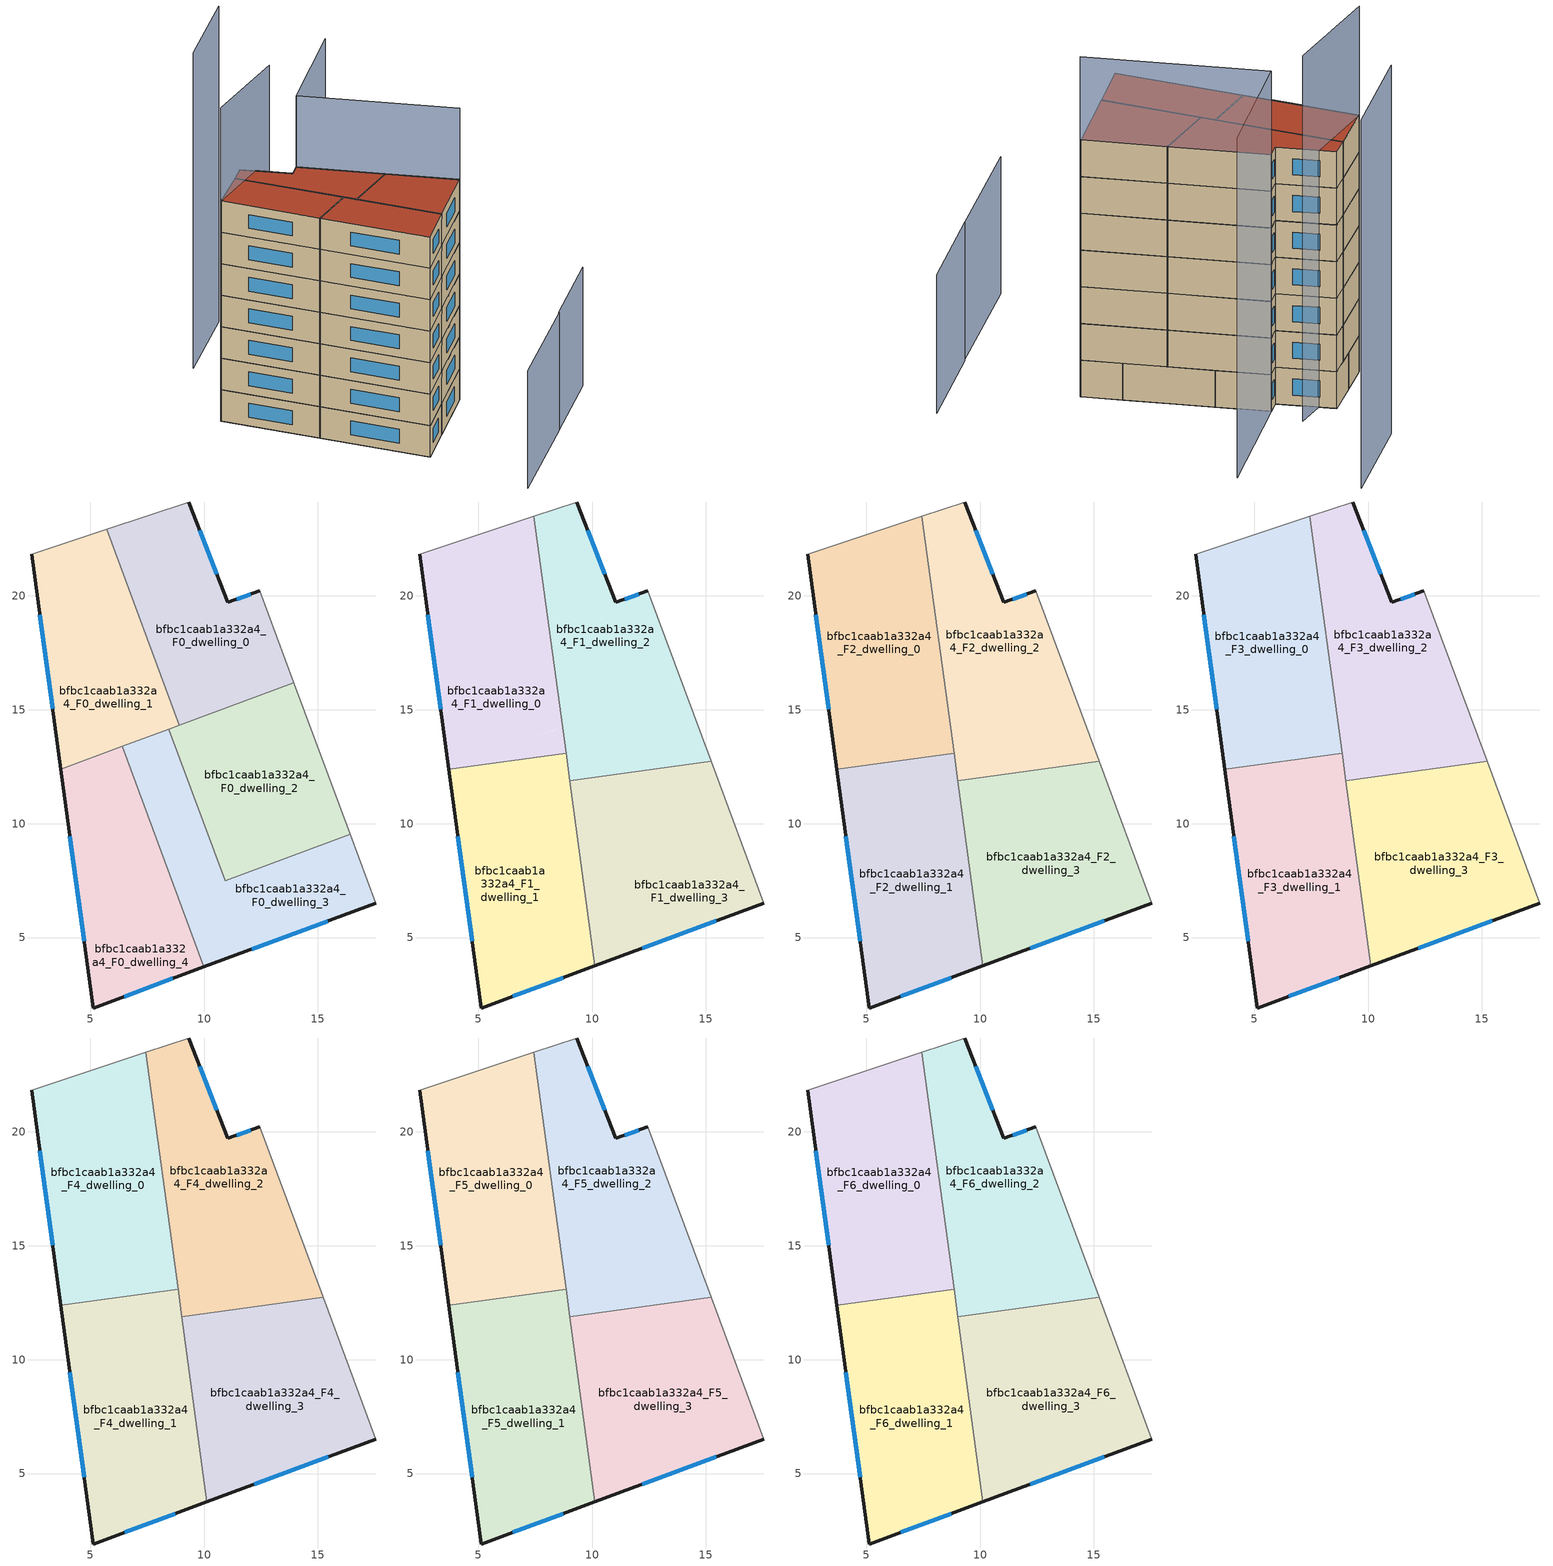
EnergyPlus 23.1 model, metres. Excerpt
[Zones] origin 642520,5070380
bfbc1caab1a332a4_F0_dwelling_0
 floor ground (EU_floor_Construction): 13.94,16.19 12.44,20.22 11.04,19.72 9.34,24.12 5.72,22.92 8.91,14.32 z0
 wall outside (EU_wall_Construction): 9.34,24.12 11.04,19.72 12.44,20.22 z0:3
 wall adiabatic (EU_wall_Construction): 5.72,22.92 9.34,24.12 / 12.44,20.22 13.94,16.19 z0:3
 wall to bfbc1caab1a332a4_F0_dwelling_1 (EU_wall_Construction): 8.91,14.32 5.72,22.92 z0:3
 wall to bfbc1caab1a332a4_F0_dwelling_2 (EU_wall_Construction): 13.94,16.19 8.91,14.32 z0:3
 window (EU_Window_Construction): 9.82,22.89 10.56,20.95 / 11.43,19.86 12.05,20.08 z0.84:2.16
bfbc1caab1a332a4_F0_dwelling_1
 floor ground (EU_floor_Construction): 8.91,14.32 5.72,22.92 2.44,21.82 3.71,12.39 z0
 wall outside (EU_wall_Construction): 3.71,12.39 2.44,21.82 z0:3
 wall adiabatic (EU_wall_Construction): 2.44,21.82 5.72,22.92 z0:3
 wall to bfbc1caab1a332a4_F0_dwelling_4 (EU_wall_Construction): 6.4,13.39 3.71,12.39 z0:3
 wall to bfbc1caab1a332a4_F0_dwelling_3 (EU_wall_Construction): 8.45,14.15 6.4,13.39 z0:3
 wall to bfbc1caab1a332a4_F0_dwelling_2 (EU_wall_Construction): 8.91,14.32 8.46,14.15 z0:3
 window (EU_Window_Construction): 3.35,15.04 2.79,19.18 z0.84:2.16
bfbc1caab1a332a4_F0_dwelling_2
 floor ground (EU_floor_Construction): 16.42,9.53 13.94,16.19 8.45,14.15 10.92,7.5 z0
 wall adiabatic (EU_wall_Construction): 13.94,16.19 16.42,9.53 z0:3
 wall to bfbc1caab1a332a4_F0_dwelling_3 (EU_wall_Construction): 16.42,9.53 10.92,7.5 8.45,14.15 z0:3
bfbc1caab1a332a4_F0_dwelling_3
 floor ground (EU_floor_Construction): 17.54,6.51 16.42,9.53 10.92,7.5 8.45,14.15 6.4,13.39 9.99,3.71 z0
 wall outside (EU_wall_Construction): 17.54,6.51 9.99,3.71 z0:3
 wall adiabatic (EU_wall_Construction): 16.42,9.53 17.54,6.51 z0:3
 wall to bfbc1caab1a332a4_F0_dwelling_4 (EU_wall_Construction): 9.99,3.71 6.4,13.39 z0:3
 window (EU_Window_Construction): 15.43,5.72 12.11,4.49 z0.84:2.16
bfbc1caab1a332a4_F0_dwelling_4
 floor ground (EU_floor_Construction): 9.99,3.71 6.4,13.39 3.71,12.39 5.13,1.91 z0
 wall outside (EU_wall_Construction): 9.99,3.71 5.13,1.91 3.71,12.39 z0:3
 window (EU_Window_Construction): 8.63,3.2 6.49,2.41 / 4.73,4.84 4.11,9.46 z0.84:2.16
bfbc1caab1a332a4_F1_dwelling_0
 floor to bfbc1caab1a332a4_F0_dwelling_1 (EU_floor_Construction): 8.7,14.24 8.57,15.23 5.72,22.91 2.44,21.82 3.71,12.4 z3
 floor to bfbc1caab1a332a4_F0_dwelling_0 (EU_floor_Construction): 8.57,15.23 7.45,23.49 5.72,22.91 z3
 floor to bfbc1caab1a332a4_F0_dwelling_4 (EU_floor_Construction): 6.62,12.79 6.4,13.39 6.21,13.32 3.73,12.4 z3
 floor to bfbc1caab1a332a4_F0_dwelling_2 (EU_floor_Construction): 8.85,13.09 8.7,14.24 8.45,14.15 z3
 floor to bfbc1caab1a332a4_F0_dwelling_3 (EU_floor_Construction): 8.85,13.09 8.45,14.15 6.4,13.39 6.62,12.79 z3
 wall outside (EU_wall_Construction): 3.71,12.39 2.44,21.82 z3:6
 wall to bfbc1caab1a332a4_F1_dwelling_1 (EU_wall_Construction): 8.86,13.09 3.71,12.39 z3:6
 wall adiabatic (EU_wall_Construction): 2.44,21.82 7.45,23.49 z3:6
 wall to bfbc1caab1a332a4_F1_dwelling_2 (EU_wall_Construction): 7.45,23.49 8.86,13.09 z3:6
 window (EU_Window_Construction): 3.35,15.03 2.79,19.18 z3.84:5.16
bfbc1caab1a332a4_F1_dwelling_1
 floor to bfbc1caab1a332a4_F0_dwelling_4 (EU_floor_Construction): 9.99,3.71 6.62,12.79 3.71,12.39 5.13,1.91 z3
 floor to bfbc1caab1a332a4_F0_dwelling_3 (EU_floor_Construction): 10.13,3.76 8.86,13.05 8.85,13.09 6.62,12.79 9.99,3.71 z3
 wall outside (EU_wall_Construction): 10.13,3.76 5.13,1.91 3.71,12.39 z3:6
 wall to bfbc1caab1a332a4_F1_dwelling_3 (EU_wall_Construction): 9.02,11.89 10.13,3.76 z3:6
 wall to bfbc1caab1a332a4_F1_dwelling_2 (EU_wall_Construction): 8.86,13.09 9.02,11.89 z3:6
 window (EU_Window_Construction): 4.73,4.84 4.11,9.45 / 8.73,3.24 6.53,2.42 z3.84:5.16
bfbc1caab1a332a4_F1_dwelling_2
 floor to bfbc1caab1a332a4_F0_dwelling_0 (EU_floor_Construction): 13.94,16.19 12.44,20.22 11.04,19.72 9.34,24.12 7.45,23.49 8.57,15.23 8.91,14.32 z3
 floor to bfbc1caab1a332a4_F0_dwelling_2 (EU_floor_Construction): 15.23,12.73 13.94,16.19 8.7,14.24 8.86,13.05 9.28,11.92 z3
 floor to bfbc1caab1a332a4_F0_dwelling_1 (EU_floor_Construction): 8.91,14.32 8.57,15.23 8.7,14.24 z3
 floor to bfbc1caab1a332a4_F0_dwelling_3 (EU_floor_Construction): 9.28,11.92 8.86,13.05 9.02,11.89 z3
 wall outside (EU_wall_Construction): 9.34,24.12 11.04,19.72 12.44,20.22 z3:6
 wall adiabatic (EU_wall_Construction): 7.45,23.49 9.34,24.12 / 12.44,20.22 15.23,12.73 z3:6
 wall to bfbc1caab1a332a4_F1_dwelling_3 (EU_wall_Construction): 15.23,12.73 9.02,11.89 z3:6
 window (EU_Window_Construction): 9.82,22.89 10.56,20.95 / 11.43,19.86 12.05,20.08 z3.84:5.16
bfbc1caab1a332a4_F1_dwelling_3
 floor to bfbc1caab1a332a4_F0_dwelling_3 (EU_floor_Construction): 17.54,6.51 16.42,9.53 10.92,7.5 9.28,11.92 9.02,11.89 10.13,3.76 z3
 floor to bfbc1caab1a332a4_F0_dwelling_2 (EU_floor_Construction): 16.42,9.53 15.23,12.73 9.28,11.92 10.92,7.5 z3
 wall outside (EU_wall_Construction): 17.54,6.51 10.13,3.76 z3:6
 wall adiabatic (EU_wall_Construction): 15.23,12.73 17.54,6.51 z3:6
 window (EU_Window_Construction): 15.46,5.74 12.2,4.53 z3.84:5.16
bfbc1caab1a332a4_F2_dwelling_0
 floor to bfbc1caab1a332a4_F1_dwelling_0 (EU_floor_Construction): 8.86,13.09 7.45,23.49 2.44,21.82 3.71,12.39 z6
 wall outside (EU_wall_Construction): 3.71,12.39 2.44,21.82 z6:9
 wall to bfbc1caab1a332a4_F2_dwelling_1 (EU_wall_Construction): 8.86,13.09 3.71,12.39 z6:9
 wall adiabatic (EU_wall_Construction): 2.44,21.82 7.45,23.49 z6:9
 wall to bfbc1caab1a332a4_F2_dwelling_2 (EU_wall_Construction): 7.45,23.49 8.86,13.09 z6:9
 window (EU_Window_Construction): 3.35,15.03 2.79,19.18 z6.84:8.16
bfbc1caab1a332a4_F2_dwelling_1
 floor to bfbc1caab1a332a4_F1_dwelling_1 (EU_floor_Construction): 10.13,3.76 8.86,13.09 3.71,12.39 5.13,1.91 z6
 wall outside (EU_wall_Construction): 10.13,3.76 5.13,1.91 3.71,12.39 z6:9
 wall to bfbc1caab1a332a4_F2_dwelling_3 (EU_wall_Construction): 9.02,11.89 10.13,3.76 z6:9
 wall to bfbc1caab1a332a4_F2_dwelling_2 (EU_wall_Construction): 8.86,13.09 9.02,11.89 z6:9
 window (EU_Window_Construction): 4.73,4.84 4.11,9.45 / 8.73,3.24 6.53,2.42 z6.84:8.16
bfbc1caab1a332a4_F2_dwelling_2
 floor to bfbc1caab1a332a4_F1_dwelling_2 (EU_floor_Construction): 15.23,12.73 12.44,20.22 11.04,19.72 9.34,24.12 7.45,23.49 9.02,11.89 z6
 wall outside (EU_wall_Construction): 9.34,24.12 11.04,19.72 12.44,20.22 z6:9
 wall adiabatic (EU_wall_Construction): 7.45,23.49 9.34,24.12 / 12.44,20.22 15.23,12.73 z6:9
 wall to bfbc1caab1a332a4_F2_dwelling_3 (EU_wall_Construction): 15.23,12.73 9.02,11.89 z6:9
 window (EU_Window_Construction): 9.82,22.89 10.56,20.95 / 11.43,19.86 12.05,20.08 z6.84:8.16
bfbc1caab1a332a4_F2_dwelling_3
 floor to bfbc1caab1a332a4_F1_dwelling_3 (EU_floor_Construction): 17.54,6.51 15.23,12.73 9.02,11.89 10.13,3.76 z6
 wall outside (EU_wall_Construction): 17.54,6.51 10.13,3.76 z6:9
 wall adiabatic (EU_wall_Construction): 15.23,12.73 17.54,6.51 z6:9
 window (EU_Window_Construction): 15.46,5.74 12.2,4.53 z6.84:8.16
bfbc1caab1a332a4_F3_dwelling_0
 floor to bfbc1caab1a332a4_F2_dwelling_0 (EU_floor_Construction): 8.86,13.09 7.45,23.49 2.44,21.82 3.71,12.39 z9
 wall outside (EU_wall_Construction): 3.71,12.39 2.44,21.82 z9:12
 wall to bfbc1caab1a332a4_F3_dwelling_1 (EU_wall_Construction): 8.86,13.09 3.71,12.39 z9:12
 wall adiabatic (EU_wall_Construction): 2.44,21.82 7.45,23.49 z9:12
 wall to bfbc1caab1a332a4_F3_dwelling_2 (EU_wall_Construction): 7.45,23.49 8.86,13.09 z9:12
 window (EU_Window_Construction): 3.35,15.03 2.79,19.18 z9.84:11.16
bfbc1caab1a332a4_F3_dwelling_1
 floor to bfbc1caab1a332a4_F2_dwelling_1 (EU_floor_Construction): 10.13,3.76 8.86,13.09 3.71,12.39 5.13,1.91 z9
 wall outside (EU_wall_Construction): 10.13,3.76 5.13,1.91 3.71,12.39 z9:12
 wall to bfbc1caab1a332a4_F3_dwelling_3 (EU_wall_Construction): 9.02,11.89 10.13,3.76 z9:12
 wall to bfbc1caab1a332a4_F3_dwelling_2 (EU_wall_Construction): 8.86,13.09 9.02,11.89 z9:12
 window (EU_Window_Construction): 4.73,4.84 4.11,9.45 / 8.73,3.24 6.53,2.42 z9.84:11.16
bfbc1caab1a332a4_F3_dwelling_2
 floor to bfbc1caab1a332a4_F2_dwelling_2 (EU_floor_Construction): 15.23,12.73 12.44,20.22 11.04,19.72 9.34,24.12 7.45,23.49 9.02,11.89 z9
 wall outside (EU_wall_Construction): 9.34,24.12 11.04,19.72 12.44,20.22 z9:12
 wall adiabatic (EU_wall_Construction): 7.45,23.49 9.34,24.12 / 12.44,20.22 15.23,12.73 z9:12
 wall to bfbc1caab1a332a4_F3_dwelling_3 (EU_wall_Construction): 15.23,12.73 9.02,11.89 z9:12
 window (EU_Window_Construction): 9.82,22.89 10.56,20.95 / 11.43,19.86 12.05,20.08 z9.84:11.16
bfbc1caab1a332a4_F3_dwelling_3
 floor to bfbc1caab1a332a4_F2_dwelling_3 (EU_floor_Construction): 17.54,6.51 15.23,12.73 9.02,11.89 10.13,3.76 z9
 wall outside (EU_wall_Construction): 17.54,6.51 10.13,3.76 z9:12
 wall adiabatic (EU_wall_Construction): 15.23,12.73 17.54,6.51 z9:12
 window (EU_Window_Construction): 15.46,5.74 12.2,4.53 z9.84:11.16
bfbc1caab1a332a4_F4_dwelling_0
 floor to bfbc1caab1a332a4_F3_dwelling_0 (EU_floor_Construction): 8.86,13.09 7.45,23.49 2.44,21.82 3.71,12.39 z12
 wall outside (EU_wall_Construction): 3.71,12.39 2.44,21.82 z12:15
 wall to bfbc1caab1a332a4_F4_dwelling_1 (EU_wall_Construction): 8.86,13.09 3.71,12.39 z12:15
 wall adiabatic (EU_wall_Construction): 2.44,21.82 7.45,23.49 z12:15
 wall to bfbc1caab1a332a4_F4_dwelling_2 (EU_wall_Construction): 7.45,23.49 8.86,13.09 z12:15
 window (EU_Window_Construction): 3.35,15.03 2.79,19.18 z12.84:14.16
bfbc1caab1a332a4_F4_dwelling_1
 floor to bfbc1caab1a332a4_F3_dwelling_1 (EU_floor_Construction): 10.13,3.76 8.86,13.09 3.71,12.39 5.13,1.91 z12
 wall outside (EU_wall_Construction): 10.13,3.76 5.13,1.91 3.71,12.39 z12:15
 wall to bfbc1caab1a332a4_F4_dwelling_3 (EU_wall_Construction): 9.02,11.89 10.13,3.76 z12:15
 wall to bfbc1caab1a332a4_F4_dwelling_2 (EU_wall_Construction): 8.86,13.09 9.02,11.89 z12:15
 window (EU_Window_Construction): 4.73,4.84 4.11,9.45 / 8.73,3.24 6.53,2.42 z12.84:14.16
bfbc1caab1a332a4_F4_dwelling_2
 floor to bfbc1caab1a332a4_F3_dwelling_2 (EU_floor_Construction): 15.23,12.73 12.44,20.22 11.04,19.72 9.34,24.12 7.45,23.49 9.02,11.89 z12
 wall outside (EU_wall_Construction): 9.34,24.12 11.04,19.72 12.44,20.22 z12:15
 wall adiabatic (EU_wall_Construction): 7.45,23.49 9.34,24.12 / 12.44,20.22 15.23,12.73 z12:15
 wall to bfbc1caab1a332a4_F4_dwelling_3 (EU_wall_Construction): 15.23,12.73 9.02,11.89 z12:15
 window (EU_Window_Construction): 9.82,22.89 10.56,20.95 / 11.43,19.86 12.05,20.08 z12.84:14.16
bfbc1caab1a332a4_F4_dwelling_3
 floor to bfbc1caab1a332a4_F3_dwelling_3 (EU_floor_Construction): 17.54,6.51 15.23,12.73 9.02,11.89 10.13,3.76 z12
 wall outside (EU_wall_Construction): 17.54,6.51 10.13,3.76 z12:15
 wall adiabatic (EU_wall_Construction): 15.23,12.73 17.54,6.51 z12:15
 window (EU_Window_Construction): 15.46,5.74 12.2,4.53 z12.84:14.16
bfbc1caab1a332a4_F5_dwelling_0
 floor to bfbc1caab1a332a4_F4_dwelling_0 (EU_floor_Construction): 8.86,13.09 7.45,23.49 2.44,21.82 3.71,12.39 z15
 wall outside (EU_wall_Construction): 3.71,12.39 2.44,21.82 z15:18
 wall to bfbc1caab1a332a4_F5_dwelling_1 (EU_wall_Construction): 8.86,13.09 3.71,12.39 z15:18
 wall adiabatic (EU_wall_Construction): 2.44,21.82 7.45,23.49 z15:18
 wall to bfbc1caab1a332a4_F5_dwelling_2 (EU_wall_Construction): 7.45,23.49 8.86,13.09 z15:18
 window (EU_Window_Construction): 3.35,15.03 2.79,19.18 z15.84:17.16
bfbc1caab1a332a4_F5_dwelling_1
 floor to bfbc1caab1a332a4_F4_dwelling_1 (EU_floor_Construction): 10.13,3.76 8.86,13.09 3.71,12.39 5.13,1.91 z15
 wall outside (EU_wall_Construction): 10.13,3.76 5.13,1.91 3.71,12.39 z15:18
 wall to bfbc1caab1a332a4_F5_dwelling_3 (EU_wall_Construction): 9.02,11.89 10.13,3.76 z15:18
 wall to bfbc1caab1a332a4_F5_dwelling_2 (EU_wall_Construction): 8.86,13.09 9.02,11.89 z15:18
 window (EU_Window_Construction): 4.73,4.84 4.11,9.45 / 8.73,3.24 6.53,2.42 z15.84:17.16
bfbc1caab1a332a4_F5_dwelling_2
 floor to bfbc1caab1a332a4_F4_dwelling_2 (EU_floor_Construction): 15.23,12.73 12.44,20.22 11.04,19.72 9.34,24.12 7.45,23.49 9.02,11.89 z15
 wall outside (EU_wall_Construction): 9.34,24.12 11.04,19.72 12.44,20.22 z15:18
 wall adiabatic (EU_wall_Construction): 7.45,23.49 9.34,24.12 / 12.44,20.22 15.23,12.73 z15:18
 wall to bfbc1caab1a332a4_F5_dwelling_3 (EU_wall_Construction): 15.23,12.73 9.02,11.89 z15:18
 window (EU_Window_Construction): 9.82,22.89 10.56,20.95 / 11.43,19.86 12.05,20.08 z15.84:17.16
bfbc1caab1a332a4_F5_dwelling_3
 floor to bfbc1caab1a332a4_F4_dwelling_3 (EU_floor_Construction): 17.54,6.51 15.23,12.73 9.02,11.89 10.13,3.76 z15
 wall outside (EU_wall_Construction): 17.54,6.51 10.13,3.76 z15:18
 wall adiabatic (EU_wall_Construction): 15.23,12.73 17.54,6.51 z15:18
 window (EU_Window_Construction): 15.46,5.74 12.2,4.53 z15.84:17.16
bfbc1caab1a332a4_F6_dwelling_0
 floor to bfbc1caab1a332a4_F5_dwelling_0 (EU_floor_Construction): 8.86,13.09 7.45,23.49 2.44,21.82 3.71,12.39 z18
 wall outside (EU_wall_Construction): 3.71,12.39 2.44,21.82 z18:21
 wall to bfbc1caab1a332a4_F6_dwelling_1 (EU_wall_Construction): 8.86,13.09 3.71,12.39 z18:21
 wall adiabatic (EU_wall_Construction): 2.44,21.82 7.45,23.49 z18:21
 wall to bfbc1caab1a332a4_F6_dwelling_2 (EU_wall_Construction): 7.45,23.49 8.86,13.09 z18:21
 window (EU_Window_Construction): 3.35,15.03 2.79,19.18 z18.84:20.16
 roof outside (EU_roof_Construction): 7.45,23.49 8.86,13.09 3.71,12.39 2.44,21.82 z21
bfbc1caab1a332a4_F6_dwelling_1
 floor to bfbc1caab1a332a4_F5_dwelling_1 (EU_floor_Construction): 10.13,3.76 8.86,13.09 3.71,12.39 5.13,1.91 z18
 wall outside (EU_wall_Construction): 10.13,3.76 5.13,1.91 3.71,12.39 z18:21
 wall to bfbc1caab1a332a4_F6_dwelling_3 (EU_wall_Construction): 9.02,11.89 10.13,3.76 z18:21
 wall to bfbc1caab1a332a4_F6_dwelling_2 (EU_wall_Construction): 8.86,13.09 9.02,11.89 z18:21
 window (EU_Window_Construction): 4.73,4.84 4.11,9.45 / 8.73,3.24 6.53,2.42 z18.84:20.16
 roof outside (EU_roof_Construction): 8.86,13.09 10.13,3.76 5.13,1.91 3.71,12.39 z21
bfbc1caab1a332a4_F6_dwelling_2
 floor to bfbc1caab1a332a4_F5_dwelling_2 (EU_floor_Construction): 15.23,12.73 12.44,20.22 11.04,19.72 9.34,24.12 7.45,23.49 9.02,11.89 z18
 wall outside (EU_wall_Construction): 9.34,24.12 11.04,19.72 12.44,20.22 z18:21
 wall adiabatic (EU_wall_Construction): 7.45,23.49 9.34,24.12 / 12.44,20.22 15.23,12.73 z18:21
 wall to bfbc1caab1a332a4_F6_dwelling_3 (EU_wall_Construction): 15.23,12.73 9.02,11.89 z18:21
 window (EU_Window_Construction): 9.82,22.89 10.56,20.95 / 11.43,19.86 12.05,20.08 z18.84:20.16
 roof outside (EU_roof_Construction): 12.44,20.22 15.23,12.73 9.02,11.89 7.45,23.49 9.34,24.12 11.04,19.72 z21
bfbc1caab1a332a4_F6_dwelling_3
 floor to bfbc1caab1a332a4_F5_dwelling_3 (EU_floor_Construction): 17.54,6.51 15.23,12.73 9.02,11.89 10.13,3.76 z18
 wall outside (EU_wall_Construction): 17.54,6.51 10.13,3.76 z18:21
 wall adiabatic (EU_wall_Construction): 15.23,12.73 17.54,6.51 z18:21
 window (EU_Window_Construction): 15.46,5.74 12.2,4.53 z18.84:20.16
 roof outside (EU_roof_Construction): 15.23,12.73 17.54,6.51 10.13,3.76 9.02,11.89 z21
shading: 3.71,-9.04 16.24,-4.6 z0:11.2; 16.15,-4.59 25.86,-1.1 z0:11.3; 17.5,6.48 12.44,20.22 / 12.44,20.22 24.65,24.72 z0:27.8; 12.81,23.23 2.44,21.82 z0:29.9; 21.45,33.72 11.3,30.13 z0:30.1
[Building]
EU S2 Campaign: North Axis=0; Terrain=City; Solar Distribution=FullExterior
[Site:Location]
Lyon-Bron: Latitude=45.75; Longitude=5; Time Zone=1; Elevation=198
[SizingPeriod:WeatherFileDays]
AnnualSizingPeriod: Begin Month=1; Begin Day of Month=1; End Month=12; End Day of Month=31; Day of Week for Start Day=Monday; Use Weather File Daylight Saving Period=No; Use Weather File Rain and Snow Indicators=No
[MATERIAL]
EU_InternalMass_Material: Roughness=MediumRough; Thickness=0.1; Conductivity=1; Density=1800; Specific Heat=900; Thermal Absorptance=0.9; Solar Absorptance=0.7; Visible Absorptance=0.7
[MATERIAL:NOMASS] Roughness=MediumRough; Thermal Absorptance=0.9; Solar Absorptance=0.7; Visible Absorptance=0.7
Name | Thermal Resistance
EU_wall_NoMass | 0.776494
EU_roof_NoMass | 0.486893
EU_floor_NoMass | 0.421597
[WINDOWMATERIAL:SIMPLEGLAZINGSYSTEM]
EU_Window_SimpleGlazing: UFactor=4.24961; Solar Heat Gain Coefficient=0.83; Visible Transmittance=0.83
[CONSTRUCTION]
EU_wall_Construction: EU_wall_NoMass
EU_roof_Construction: EU_roof_NoMass
EU_floor_Construction: EU_floor_NoMass
EU_InternalMass_Construction: EU_InternalMass_Material
EU_Window_Construction: EU_Window_SimpleGlazing
[ZONE] Type=1; Multiplier=1; Ceiling Height=autocalculate; Floor Area=autocalculate; Part of Total Floor Area=Yes
Name | Volume
bfbc1caab1a332a4_F0_dwelling_0 | 124.708
bfbc1caab1a332a4_F1_dwelling_0; bfbc1caab1a332a4_F2_dwelling_0; bfbc1caab1a332a4_F3_dwelling_0; bfbc1caab1a332a4_F4_dwelling_0; bfbc1caab1a332a4_F5_dwelling_0; bfbc1caab1a332a4_F6_dwelling_0; bfbc1caab1a332a4_F1_dwelling_1; bfbc1caab1a332a4_F2_dwelling_1; bfbc1caab1a332a4_F3_dwelling_1; bfbc1caab1a332a4_F4_dwelling_1; bfbc1caab1a332a4_F5_dwelling_1; bfbc1caab1a332a4_F6_dwelling_1 | 155.867
bfbc1caab1a332a4_F0_dwelling_1 | 124.689
bfbc1caab1a332a4_F0_dwelling_2 | 124.702
bfbc1caab1a332a4_F1_dwelling_2; bfbc1caab1a332a4_F2_dwelling_2; bfbc1caab1a332a4_F3_dwelling_2; bfbc1caab1a332a4_F4_dwelling_2; bfbc1caab1a332a4_F5_dwelling_2; bfbc1caab1a332a4_F6_dwelling_2 | 155.873
bfbc1caab1a332a4_F0_dwelling_3 | 124.682
bfbc1caab1a332a4_F1_dwelling_3; bfbc1caab1a332a4_F2_dwelling_3; bfbc1caab1a332a4_F3_dwelling_3; bfbc1caab1a332a4_F4_dwelling_3; bfbc1caab1a332a4_F5_dwelling_3; bfbc1caab1a332a4_F6_dwelling_3 | 155.881
bfbc1caab1a332a4_F0_dwelling_4 | 124.701
[INTERNALMASS] Construction=EU_InternalMass_Construction
Name | Zone or ZoneList | Surface Area
bfbc1caab1a332a4_F0_dwelling_0_EU_InternalMass | bfbc1caab1a332a4_F0_dwelling_0 | 41.5691
bfbc1caab1a332a4_F0_dwelling_1_EU_InternalMass | bfbc1caab1a332a4_F0_dwelling_1 | 41.5628
bfbc1caab1a332a4_F0_dwelling_2_EU_InternalMass | bfbc1caab1a332a4_F0_dwelling_2 | 41.5686
bfbc1caab1a332a4_F0_dwelling_3_EU_InternalMass | bfbc1caab1a332a4_F0_dwelling_3 | 41.5606
bfbc1caab1a332a4_F0_dwelling_4_EU_InternalMass | bfbc1caab1a332a4_F0_dwelling_4 | 41.5663
bfbc1caab1a332a4_F1_dwelling_0_EU_InternalMass | bfbc1caab1a332a4_F1_dwelling_0 | 51.9567
bfbc1caab1a332a4_F1_dwelling_1_EU_InternalMass | bfbc1caab1a332a4_F1_dwelling_1 | 51.9563
bfbc1caab1a332a4_F1_dwelling_2_EU_InternalMass | bfbc1caab1a332a4_F1_dwelling_2 | 51.9579
bfbc1caab1a332a4_F1_dwelling_3_EU_InternalMass | bfbc1caab1a332a4_F1_dwelling_3 | 51.9585
bfbc1caab1a332a4_F2_dwelling_0_EU_InternalMass | bfbc1caab1a332a4_F2_dwelling_0 | 51.9567
bfbc1caab1a332a4_F2_dwelling_1_EU_InternalMass | bfbc1caab1a332a4_F2_dwelling_1 | 51.9563
bfbc1caab1a332a4_F2_dwelling_2_EU_InternalMass | bfbc1caab1a332a4_F2_dwelling_2 | 51.9579
bfbc1caab1a332a4_F2_dwelling_3_EU_InternalMass | bfbc1caab1a332a4_F2_dwelling_3 | 51.9585
bfbc1caab1a332a4_F3_dwelling_0_EU_InternalMass | bfbc1caab1a332a4_F3_dwelling_0 | 51.9567
bfbc1caab1a332a4_F3_dwelling_1_EU_InternalMass | bfbc1caab1a332a4_F3_dwelling_1 | 51.9563
bfbc1caab1a332a4_F3_dwelling_2_EU_InternalMass | bfbc1caab1a332a4_F3_dwelling_2 | 51.9579
bfbc1caab1a332a4_F3_dwelling_3_EU_InternalMass | bfbc1caab1a332a4_F3_dwelling_3 | 51.9585
bfbc1caab1a332a4_F4_dwelling_0_EU_InternalMass | bfbc1caab1a332a4_F4_dwelling_0 | 51.9567
bfbc1caab1a332a4_F4_dwelling_1_EU_InternalMass | bfbc1caab1a332a4_F4_dwelling_1 | 51.9563
bfbc1caab1a332a4_F4_dwelling_2_EU_InternalMass | bfbc1caab1a332a4_F4_dwelling_2 | 51.9579
bfbc1caab1a332a4_F4_dwelling_3_EU_InternalMass | bfbc1caab1a332a4_F4_dwelling_3 | 51.9585
bfbc1caab1a332a4_F5_dwelling_0_EU_InternalMass | bfbc1caab1a332a4_F5_dwelling_0 | 51.9567
bfbc1caab1a332a4_F5_dwelling_1_EU_InternalMass | bfbc1caab1a332a4_F5_dwelling_1 | 51.9563
bfbc1caab1a332a4_F5_dwelling_2_EU_InternalMass | bfbc1caab1a332a4_F5_dwelling_2 | 51.9579
bfbc1caab1a332a4_F5_dwelling_3_EU_InternalMass | bfbc1caab1a332a4_F5_dwelling_3 | 51.9585
bfbc1caab1a332a4_F6_dwelling_0_EU_InternalMass | bfbc1caab1a332a4_F6_dwelling_0 | 51.9567
bfbc1caab1a332a4_F6_dwelling_1_EU_InternalMass | bfbc1caab1a332a4_F6_dwelling_1 | 51.9563
bfbc1caab1a332a4_F6_dwelling_2_EU_InternalMass | bfbc1caab1a332a4_F6_dwelling_2 | 51.9579
bfbc1caab1a332a4_F6_dwelling_3_EU_InternalMass | bfbc1caab1a332a4_F6_dwelling_3 | 51.9585
[OTHEREQUIPMENT] Fuel Type=Electricity; Design Level Calculation Method=Watts/Area; Power per Zone Floor Area=1; Fraction Latent=0; Fraction Radiant=0; Fraction Lost=0; Carbon Dioxide Generation Rate=0; EndUse Subcategory=EU_Step8_InternalGains
Name | Zone or ZoneList or Space or SpaceList | Schedule
EU_Step8_InternalGain_bfbc1caab1a332a4_F0_dwelling_0_f000 | bfbc1caab1a332a4_F0_dwelling_0 | EU_Step8_GainSchedule_bfbc1caab1a332a4_F0_dwelling_0_f000
EU_Step8_InternalGain_bfbc1caab1a332a4_F0_dwelling_1_f000 | bfbc1caab1a332a4_F0_dwelling_1 | EU_Step8_GainSchedule_bfbc1caab1a332a4_F0_dwelling_1_f000
EU_Step8_InternalGain_bfbc1caab1a332a4_F0_dwelling_2_f000 | bfbc1caab1a332a4_F0_dwelling_2 | EU_Step8_GainSchedule_bfbc1caab1a332a4_F0_dwelling_2_f000
EU_Step8_InternalGain_bfbc1caab1a332a4_F0_dwelling_3_f000 | bfbc1caab1a332a4_F0_dwelling_3 | EU_Step8_GainSchedule_bfbc1caab1a332a4_F0_dwelling_3_f000
EU_Step8_InternalGain_bfbc1caab1a332a4_F0_dwelling_4_f000 | bfbc1caab1a332a4_F0_dwelling_4 | EU_Step8_GainSchedule_bfbc1caab1a332a4_F0_dwelling_4_f000
EU_Step8_InternalGain_bfbc1caab1a332a4_F1_dwelling_0_f000 | bfbc1caab1a332a4_F1_dwelling_0 | EU_Step8_GainSchedule_bfbc1caab1a332a4_F1_dwelling_0_f000
EU_Step8_InternalGain_bfbc1caab1a332a4_F1_dwelling_1_f000 | bfbc1caab1a332a4_F1_dwelling_1 | EU_Step8_GainSchedule_bfbc1caab1a332a4_F1_dwelling_1_f000
EU_Step8_InternalGain_bfbc1caab1a332a4_F1_dwelling_2_f000 | bfbc1caab1a332a4_F1_dwelling_2 | EU_Step8_GainSchedule_bfbc1caab1a332a4_F1_dwelling_2_f000
EU_Step8_InternalGain_bfbc1caab1a332a4_F1_dwelling_3_f000 | bfbc1caab1a332a4_F1_dwelling_3 | EU_Step8_GainSchedule_bfbc1caab1a332a4_F1_dwelling_3_f000
EU_Step8_InternalGain_bfbc1caab1a332a4_F2_dwelling_0_f000 | bfbc1caab1a332a4_F2_dwelling_0 | EU_Step8_GainSchedule_bfbc1caab1a332a4_F2_dwelling_0_f000
EU_Step8_InternalGain_bfbc1caab1a332a4_F2_dwelling_1_f000 | bfbc1caab1a332a4_F2_dwelling_1 | EU_Step8_GainSchedule_bfbc1caab1a332a4_F2_dwelling_1_f000
EU_Step8_InternalGain_bfbc1caab1a332a4_F2_dwelling_2_f000 | bfbc1caab1a332a4_F2_dwelling_2 | EU_Step8_GainSchedule_bfbc1caab1a332a4_F2_dwelling_2_f000
EU_Step8_InternalGain_bfbc1caab1a332a4_F2_dwelling_3_f000 | bfbc1caab1a332a4_F2_dwelling_3 | EU_Step8_GainSchedule_bfbc1caab1a332a4_F2_dwelling_3_f000
EU_Step8_InternalGain_bfbc1caab1a332a4_F3_dwelling_0_f000 | bfbc1caab1a332a4_F3_dwelling_0 | EU_Step8_GainSchedule_bfbc1caab1a332a4_F3_dwelling_0_f000
EU_Step8_InternalGain_bfbc1caab1a332a4_F3_dwelling_1_f000 | bfbc1caab1a332a4_F3_dwelling_1 | EU_Step8_GainSchedule_bfbc1caab1a332a4_F3_dwelling_1_f000
EU_Step8_InternalGain_bfbc1caab1a332a4_F3_dwelling_2_f000 | bfbc1caab1a332a4_F3_dwelling_2 | EU_Step8_GainSchedule_bfbc1caab1a332a4_F3_dwelling_2_f000
EU_Step8_InternalGain_bfbc1caab1a332a4_F3_dwelling_3_f000 | bfbc1caab1a332a4_F3_dwelling_3 | EU_Step8_GainSchedule_bfbc1caab1a332a4_F3_dwelling_3_f000
EU_Step8_InternalGain_bfbc1caab1a332a4_F4_dwelling_0_f000 | bfbc1caab1a332a4_F4_dwelling_0 | EU_Step8_GainSchedule_bfbc1caab1a332a4_F4_dwelling_0_f000
EU_Step8_InternalGain_bfbc1caab1a332a4_F4_dwelling_1_f000 | bfbc1caab1a332a4_F4_dwelling_1 | EU_Step8_GainSchedule_bfbc1caab1a332a4_F4_dwelling_1_f000
EU_Step8_InternalGain_bfbc1caab1a332a4_F4_dwelling_2_f000 | bfbc1caab1a332a4_F4_dwelling_2 | EU_Step8_GainSchedule_bfbc1caab1a332a4_F4_dwelling_2_f000
EU_Step8_InternalGain_bfbc1caab1a332a4_F4_dwelling_3_f000 | bfbc1caab1a332a4_F4_dwelling_3 | EU_Step8_GainSchedule_bfbc1caab1a332a4_F4_dwelling_3_f000
EU_Step8_InternalGain_bfbc1caab1a332a4_F5_dwelling_0_f000 | bfbc1caab1a332a4_F5_dwelling_0 | EU_Step8_GainSchedule_bfbc1caab1a332a4_F5_dwelling_0_f000
EU_Step8_InternalGain_bfbc1caab1a332a4_F5_dwelling_1_f000 | bfbc1caab1a332a4_F5_dwelling_1 | EU_Step8_GainSchedule_bfbc1caab1a332a4_F5_dwelling_1_f000
EU_Step8_InternalGain_bfbc1caab1a332a4_F5_dwelling_2_f000 | bfbc1caab1a332a4_F5_dwelling_2 | EU_Step8_GainSchedule_bfbc1caab1a332a4_F5_dwelling_2_f000
EU_Step8_InternalGain_bfbc1caab1a332a4_F5_dwelling_3_f000 | bfbc1caab1a332a4_F5_dwelling_3 | EU_Step8_GainSchedule_bfbc1caab1a332a4_F5_dwelling_3_f000
EU_Step8_InternalGain_bfbc1caab1a332a4_F6_dwelling_0_f000 | bfbc1caab1a332a4_F6_dwelling_0 | EU_Step8_GainSchedule_bfbc1caab1a332a4_F6_dwelling_0_f000
EU_Step8_InternalGain_bfbc1caab1a332a4_F6_dwelling_1_f000 | bfbc1caab1a332a4_F6_dwelling_1 | EU_Step8_GainSchedule_bfbc1caab1a332a4_F6_dwelling_1_f000
EU_Step8_InternalGain_bfbc1caab1a332a4_F6_dwelling_2_f000 | bfbc1caab1a332a4_F6_dwelling_2 | EU_Step8_GainSchedule_bfbc1caab1a332a4_F6_dwelling_2_f000
EU_Step8_InternalGain_bfbc1caab1a332a4_F6_dwelling_3_f000 | bfbc1caab1a332a4_F6_dwelling_3 | EU_Step8_GainSchedule_bfbc1caab1a332a4_F6_dwelling_3_f000
[ZONEVENTILATION:DESIGNFLOWRATE] Schedule=EU_AlwaysOn; Design Flow Rate Calculation Method=AirChanges/Hour; Air Changes per Hour=0.693814; Ventilation Type=Natural; Fan Pressure Rise=0; Fan Total Efficiency=1; Constant Term Coefficient=1; Temperature Term Coefficient=0; Velocity Term Coefficient=0; Velocity Squared Term Coefficient=0; Minimum Indoor Temperature=-100; Maximum Indoor Temperature=100; Delta Temperature=-100; Minimum Outdoor Temperature=-100; Maximum Outdoor Temperature=100; Maximum Wind Speed=40
Name | Zone or ZoneList or Space or SpaceList
EU_ConstantAir_bfbc1caab1a332a4_F0_dwelling_0 | bfbc1caab1a332a4_F0_dwelling_0
EU_ConstantAir_bfbc1caab1a332a4_F0_dwelling_1 | bfbc1caab1a332a4_F0_dwelling_1
EU_ConstantAir_bfbc1caab1a332a4_F0_dwelling_2 | bfbc1caab1a332a4_F0_dwelling_2
EU_ConstantAir_bfbc1caab1a332a4_F0_dwelling_3 | bfbc1caab1a332a4_F0_dwelling_3
EU_ConstantAir_bfbc1caab1a332a4_F0_dwelling_4 | bfbc1caab1a332a4_F0_dwelling_4
EU_ConstantAir_bfbc1caab1a332a4_F1_dwelling_0 | bfbc1caab1a332a4_F1_dwelling_0
EU_ConstantAir_bfbc1caab1a332a4_F1_dwelling_1 | bfbc1caab1a332a4_F1_dwelling_1
EU_ConstantAir_bfbc1caab1a332a4_F1_dwelling_2 | bfbc1caab1a332a4_F1_dwelling_2
EU_ConstantAir_bfbc1caab1a332a4_F1_dwelling_3 | bfbc1caab1a332a4_F1_dwelling_3
EU_ConstantAir_bfbc1caab1a332a4_F2_dwelling_0 | bfbc1caab1a332a4_F2_dwelling_0
EU_ConstantAir_bfbc1caab1a332a4_F2_dwelling_1 | bfbc1caab1a332a4_F2_dwelling_1
EU_ConstantAir_bfbc1caab1a332a4_F2_dwelling_2 | bfbc1caab1a332a4_F2_dwelling_2
EU_ConstantAir_bfbc1caab1a332a4_F2_dwelling_3 | bfbc1caab1a332a4_F2_dwelling_3
EU_ConstantAir_bfbc1caab1a332a4_F3_dwelling_0 | bfbc1caab1a332a4_F3_dwelling_0
EU_ConstantAir_bfbc1caab1a332a4_F3_dwelling_1 | bfbc1caab1a332a4_F3_dwelling_1
EU_ConstantAir_bfbc1caab1a332a4_F3_dwelling_2 | bfbc1caab1a332a4_F3_dwelling_2
EU_ConstantAir_bfbc1caab1a332a4_F3_dwelling_3 | bfbc1caab1a332a4_F3_dwelling_3
EU_ConstantAir_bfbc1caab1a332a4_F4_dwelling_0 | bfbc1caab1a332a4_F4_dwelling_0
EU_ConstantAir_bfbc1caab1a332a4_F4_dwelling_1 | bfbc1caab1a332a4_F4_dwelling_1
EU_ConstantAir_bfbc1caab1a332a4_F4_dwelling_2 | bfbc1caab1a332a4_F4_dwelling_2
EU_ConstantAir_bfbc1caab1a332a4_F4_dwelling_3 | bfbc1caab1a332a4_F4_dwelling_3
EU_ConstantAir_bfbc1caab1a332a4_F5_dwelling_0 | bfbc1caab1a332a4_F5_dwelling_0
EU_ConstantAir_bfbc1caab1a332a4_F5_dwelling_1 | bfbc1caab1a332a4_F5_dwelling_1
EU_ConstantAir_bfbc1caab1a332a4_F5_dwelling_2 | bfbc1caab1a332a4_F5_dwelling_2
EU_ConstantAir_bfbc1caab1a332a4_F5_dwelling_3 | bfbc1caab1a332a4_F5_dwelling_3
EU_ConstantAir_bfbc1caab1a332a4_F6_dwelling_0 | bfbc1caab1a332a4_F6_dwelling_0
EU_ConstantAir_bfbc1caab1a332a4_F6_dwelling_1 | bfbc1caab1a332a4_F6_dwelling_1
EU_ConstantAir_bfbc1caab1a332a4_F6_dwelling_2 | bfbc1caab1a332a4_F6_dwelling_2
EU_ConstantAir_bfbc1caab1a332a4_F6_dwelling_3 | bfbc1caab1a332a4_F6_dwelling_3
[HVACTEMPLATE:THERMOSTAT] Constant Heating Setpoint=20; Constant Cooling Setpoint=50
EU_HeatOnly_bfbc1caab1a332a4_F0_dwelling_0; EU_HeatOnly_bfbc1caab1a332a4_F0_dwelling_1; EU_HeatOnly_bfbc1caab1a332a4_F0_dwelling_2; EU_HeatOnly_bfbc1caab1a332a4_F0_dwelling_3; EU_HeatOnly_bfbc1caab1a332a4_F0_dwelling_4; EU_HeatOnly_bfbc1caab1a332a4_F1_dwelling_0; EU_HeatOnly_bfbc1caab1a332a4_F1_dwelling_1; EU_HeatOnly_bfbc1caab1a332a4_F1_dwelling_2; EU_HeatOnly_bfbc1caab1a332a4_F1_dwelling_3; EU_HeatOnly_bfbc1caab1a332a4_F2_dwelling_0; EU_HeatOnly_bfbc1caab1a332a4_F2_dwelling_1; EU_HeatOnly_bfbc1caab1a332a4_F2_dwelling_2; EU_HeatOnly_bfbc1caab1a332a4_F2_dwelling_3; EU_HeatOnly_bfbc1caab1a332a4_F3_dwelling_0; EU_HeatOnly_bfbc1caab1a332a4_F3_dwelling_1; EU_HeatOnly_bfbc1caab1a332a4_F3_dwelling_2; EU_HeatOnly_bfbc1caab1a332a4_F3_dwelling_3; EU_HeatOnly_bfbc1caab1a332a4_F4_dwelling_0; EU_HeatOnly_bfbc1caab1a332a4_F4_dwelling_1; EU_HeatOnly_bfbc1caab1a332a4_F4_dwelling_2; EU_HeatOnly_bfbc1caab1a332a4_F4_dwelling_3; EU_HeatOnly_bfbc1caab1a332a4_F5_dwelling_0; EU_HeatOnly_bfbc1caab1a332a4_F5_dwelling_1; EU_HeatOnly_bfbc1caab1a332a4_F5_dwelling_2; EU_HeatOnly_bfbc1caab1a332a4_F5_dwelling_3; EU_HeatOnly_bfbc1caab1a332a4_F6_dwelling_0; EU_HeatOnly_bfbc1caab1a332a4_F6_dwelling_1; EU_HeatOnly_bfbc1caab1a332a4_F6_dwelling_2; EU_HeatOnly_bfbc1caab1a332a4_F6_dwelling_3
[HVACTEMPLATE:ZONE:IDEALLOADSAIRSYSTEM] System Availability Schedule=EU_AlwaysOn; Maximum Heating Supply Air Temperature=50; Minimum Cooling Supply Air Temperature=13; Maximum Heating Supply Air Humidity Ratio=0.0156; Minimum Cooling Supply Air Humidity Ratio=0.0077; Heating Limit=NoLimit; Cooling Limit=NoLimit; Heating Availability Schedule=EU_AlwaysOn; Cooling Availability Schedule=EU_CoolingOff; Dehumidification Control Type=ConstantSensibleHeatRatio; Cooling Sensible Heat Ratio=0.7; Dehumidification Setpoint=60; Humidification Control Type=None; Humidification Setpoint=30; Outdoor Air Method=None; Outdoor Air Flow Rate per Person=0.00944; Outdoor Air Flow Rate per Zone Floor Area=0; Outdoor Air Flow Rate per Zone=0; Demand Controlled Ventilation Type=None; Outdoor Air Economizer Type=NoEconomizer; Heat Recovery Type=None; Sensible Heat Recovery Effectiveness=0.7; Latent Heat Recovery Effectiveness=0.65
Name | Template Thermostat
bfbc1caab1a332a4_F0_dwelling_0 | EU_HeatOnly_bfbc1caab1a332a4_F0_dwelling_0
bfbc1caab1a332a4_F0_dwelling_1 | EU_HeatOnly_bfbc1caab1a332a4_F0_dwelling_1
bfbc1caab1a332a4_F0_dwelling_2 | EU_HeatOnly_bfbc1caab1a332a4_F0_dwelling_2
bfbc1caab1a332a4_F0_dwelling_3 | EU_HeatOnly_bfbc1caab1a332a4_F0_dwelling_3
bfbc1caab1a332a4_F0_dwelling_4 | EU_HeatOnly_bfbc1caab1a332a4_F0_dwelling_4
bfbc1caab1a332a4_F1_dwelling_0 | EU_HeatOnly_bfbc1caab1a332a4_F1_dwelling_0
bfbc1caab1a332a4_F1_dwelling_1 | EU_HeatOnly_bfbc1caab1a332a4_F1_dwelling_1
bfbc1caab1a332a4_F1_dwelling_2 | EU_HeatOnly_bfbc1caab1a332a4_F1_dwelling_2
bfbc1caab1a332a4_F1_dwelling_3 | EU_HeatOnly_bfbc1caab1a332a4_F1_dwelling_3
bfbc1caab1a332a4_F2_dwelling_0 | EU_HeatOnly_bfbc1caab1a332a4_F2_dwelling_0
bfbc1caab1a332a4_F2_dwelling_1 | EU_HeatOnly_bfbc1caab1a332a4_F2_dwelling_1
bfbc1caab1a332a4_F2_dwelling_2 | EU_HeatOnly_bfbc1caab1a332a4_F2_dwelling_2
bfbc1caab1a332a4_F2_dwelling_3 | EU_HeatOnly_bfbc1caab1a332a4_F2_dwelling_3
bfbc1caab1a332a4_F3_dwelling_0 | EU_HeatOnly_bfbc1caab1a332a4_F3_dwelling_0
bfbc1caab1a332a4_F3_dwelling_1 | EU_HeatOnly_bfbc1caab1a332a4_F3_dwelling_1
bfbc1caab1a332a4_F3_dwelling_2 | EU_HeatOnly_bfbc1caab1a332a4_F3_dwelling_2
bfbc1caab1a332a4_F3_dwelling_3 | EU_HeatOnly_bfbc1caab1a332a4_F3_dwelling_3
bfbc1caab1a332a4_F4_dwelling_0 | EU_HeatOnly_bfbc1caab1a332a4_F4_dwelling_0
bfbc1caab1a332a4_F4_dwelling_1 | EU_HeatOnly_bfbc1caab1a332a4_F4_dwelling_1
bfbc1caab1a332a4_F4_dwelling_2 | EU_HeatOnly_bfbc1caab1a332a4_F4_dwelling_2
bfbc1caab1a332a4_F4_dwelling_3 | EU_HeatOnly_bfbc1caab1a332a4_F4_dwelling_3
bfbc1caab1a332a4_F5_dwelling_0 | EU_HeatOnly_bfbc1caab1a332a4_F5_dwelling_0
bfbc1caab1a332a4_F5_dwelling_1 | EU_HeatOnly_bfbc1caab1a332a4_F5_dwelling_1
bfbc1caab1a332a4_F5_dwelling_2 | EU_HeatOnly_bfbc1caab1a332a4_F5_dwelling_2
bfbc1caab1a332a4_F5_dwelling_3 | EU_HeatOnly_bfbc1caab1a332a4_F5_dwelling_3
bfbc1caab1a332a4_F6_dwelling_0 | EU_HeatOnly_bfbc1caab1a332a4_F6_dwelling_0
bfbc1caab1a332a4_F6_dwelling_1 | EU_HeatOnly_bfbc1caab1a332a4_F6_dwelling_1
bfbc1caab1a332a4_F6_dwelling_2 | EU_HeatOnly_bfbc1caab1a332a4_F6_dwelling_2
bfbc1caab1a332a4_F6_dwelling_3 | EU_HeatOnly_bfbc1caab1a332a4_F6_dwelling_3
[SIZING:ZONE] Zone Cooling Design Supply Air Temperature Input Method=SupplyAirTemperature; Zone Cooling Design Supply Air Temperature=13; Zone Heating Design Supply Air Temperature Input Method=SupplyAirTemperature; Zone Heating Design Supply Air Temperature=50; Zone Cooling Design Supply Air Humidity Ratio=0.008; Zone Heating Design Supply Air Humidity Ratio=0.008; Cooling Design Air Flow Method=DesignDay; Cooling Design Air Flow Rate=0; Cooling Minimum Air Flow per Zone Floor Area=0.000762; Cooling Minimum Air Flow=0; Cooling Minimum Air Flow Fraction=0.2; Heating Design Air Flow Method=DesignDay; Heating Design Air Flow Rate=0; Heating Maximum Air Flow per Zone Floor Area=0.002032; Heating Maximum Air Flow=0.141576; Heating Maximum Air Flow Fraction=0.3; Account for Dedicated Outdoor Air System=No; Dedicated Outdoor Air System Control Strategy=NeutralSupplyAir; Dedicated Outdoor Air Low Setpoint Temperature for Design=autosize; Dedicated Outdoor Air High Setpoint Temperature for Design=autosize; Zone Load Sizing Method=Sensible Load Only No Latent Load; Zone Latent Cooling Design Supply Air Humidity Ratio Input Method=HumidityRatioDifference; Zone Cooling Design Supply Air Humidity Ratio Difference=0.005; Zone Latent Heating Design Supply Air Humidity Ratio Input Method=HumidityRatioDifference; Zone Humidification Design Supply Air Humidity Ratio Difference=0.005
bfbc1caab1a332a4_F0_dwelling_0; bfbc1caab1a332a4_F0_dwelling_1; bfbc1caab1a332a4_F0_dwelling_2; bfbc1caab1a332a4_F0_dwelling_3; bfbc1caab1a332a4_F0_dwelling_4; bfbc1caab1a332a4_F1_dwelling_0; bfbc1caab1a332a4_F1_dwelling_1; bfbc1caab1a332a4_F1_dwelling_2; bfbc1caab1a332a4_F1_dwelling_3; bfbc1caab1a332a4_F2_dwelling_0; bfbc1caab1a332a4_F2_dwelling_1; bfbc1caab1a332a4_F2_dwelling_2; bfbc1caab1a332a4_F2_dwelling_3; bfbc1caab1a332a4_F3_dwelling_0; bfbc1caab1a332a4_F3_dwelling_1; bfbc1caab1a332a4_F3_dwelling_2; bfbc1caab1a332a4_F3_dwelling_3; bfbc1caab1a332a4_F4_dwelling_0; bfbc1caab1a332a4_F4_dwelling_1; bfbc1caab1a332a4_F4_dwelling_2; bfbc1caab1a332a4_F4_dwelling_3; bfbc1caab1a332a4_F5_dwelling_0; bfbc1caab1a332a4_F5_dwelling_1; bfbc1caab1a332a4_F5_dwelling_2; bfbc1caab1a332a4_F5_dwelling_3; bfbc1caab1a332a4_F6_dwelling_0; bfbc1caab1a332a4_F6_dwelling_1; bfbc1caab1a332a4_F6_dwelling_2; bfbc1caab1a332a4_F6_dwelling_3
[SCHEDULE:CONSTANT]
Name | Hourly Value
EU_AlwaysOn | 1
EU_CoolingOff | 0
[SCHEDULE:FILE] Column Number=1; Rows to Skip at Top=0; Number of Hours of Data=8760; Column Separator=Comma; Interpolate to Timestep=No; Minutes per Item=60; Adjust Schedule for Daylight Savings=Yes
Name | File
EU_Step8_GainSchedule_bfbc1caab1a332a4_F0_dwelling_0_f000 | ../../schedules/bfbc1caab1a332a4/bfbc1caab1a332a4_F0_dwelling_0_f000_gain.csv
EU_Step8_GainSchedule_bfbc1caab1a332a4_F0_dwelling_1_f000 | ../../schedules/bfbc1caab1a332a4/bfbc1caab1a332a4_F0_dwelling_1_f000_gain.csv
EU_Step8_GainSchedule_bfbc1caab1a332a4_F0_dwelling_2_f000 | ../../schedules/bfbc1caab1a332a4/bfbc1caab1a332a4_F0_dwelling_2_f000_gain.csv
EU_Step8_GainSchedule_bfbc1caab1a332a4_F0_dwelling_3_f000 | ../../schedules/bfbc1caab1a332a4/bfbc1caab1a332a4_F0_dwelling_3_f000_gain.csv
EU_Step8_GainSchedule_bfbc1caab1a332a4_F0_dwelling_4_f000 | ../../schedules/bfbc1caab1a332a4/bfbc1caab1a332a4_F0_dwelling_4_f000_gain.csv
EU_Step8_GainSchedule_bfbc1caab1a332a4_F1_dwelling_0_f000 | ../../schedules/bfbc1caab1a332a4/bfbc1caab1a332a4_F1_dwelling_0_f000_gain.csv
EU_Step8_GainSchedule_bfbc1caab1a332a4_F1_dwelling_1_f000 | ../../schedules/bfbc1caab1a332a4/bfbc1caab1a332a4_F1_dwelling_1_f000_gain.csv
EU_Step8_GainSchedule_bfbc1caab1a332a4_F1_dwelling_2_f000 | ../../schedules/bfbc1caab1a332a4/bfbc1caab1a332a4_F1_dwelling_2_f000_gain.csv
EU_Step8_GainSchedule_bfbc1caab1a332a4_F1_dwelling_3_f000 | ../../schedules/bfbc1caab1a332a4/bfbc1caab1a332a4_F1_dwelling_3_f000_gain.csv
EU_Step8_GainSchedule_bfbc1caab1a332a4_F2_dwelling_0_f000 | ../../schedules/bfbc1caab1a332a4/bfbc1caab1a332a4_F2_dwelling_0_f000_gain.csv
EU_Step8_GainSchedule_bfbc1caab1a332a4_F2_dwelling_1_f000 | ../../schedules/bfbc1caab1a332a4/bfbc1caab1a332a4_F2_dwelling_1_f000_gain.csv
EU_Step8_GainSchedule_bfbc1caab1a332a4_F2_dwelling_2_f000 | ../../schedules/bfbc1caab1a332a4/bfbc1caab1a332a4_F2_dwelling_2_f000_gain.csv
EU_Step8_GainSchedule_bfbc1caab1a332a4_F2_dwelling_3_f000 | ../../schedules/bfbc1caab1a332a4/bfbc1caab1a332a4_F2_dwelling_3_f000_gain.csv
EU_Step8_GainSchedule_bfbc1caab1a332a4_F3_dwelling_0_f000 | ../../schedules/bfbc1caab1a332a4/bfbc1caab1a332a4_F3_dwelling_0_f000_gain.csv
EU_Step8_GainSchedule_bfbc1caab1a332a4_F3_dwelling_1_f000 | ../../schedules/bfbc1caab1a332a4/bfbc1caab1a332a4_F3_dwelling_1_f000_gain.csv
EU_Step8_GainSchedule_bfbc1caab1a332a4_F3_dwelling_2_f000 | ../../schedules/bfbc1caab1a332a4/bfbc1caab1a332a4_F3_dwelling_2_f000_gain.csv
EU_Step8_GainSchedule_bfbc1caab1a332a4_F3_dwelling_3_f000 | ../../schedules/bfbc1caab1a332a4/bfbc1caab1a332a4_F3_dwelling_3_f000_gain.csv
EU_Step8_GainSchedule_bfbc1caab1a332a4_F4_dwelling_0_f000 | ../../schedules/bfbc1caab1a332a4/bfbc1caab1a332a4_F4_dwelling_0_f000_gain.csv
EU_Step8_GainSchedule_bfbc1caab1a332a4_F4_dwelling_1_f000 | ../../schedules/bfbc1caab1a332a4/bfbc1caab1a332a4_F4_dwelling_1_f000_gain.csv
EU_Step8_GainSchedule_bfbc1caab1a332a4_F4_dwelling_2_f000 | ../../schedules/bfbc1caab1a332a4/bfbc1caab1a332a4_F4_dwelling_2_f000_gain.csv
EU_Step8_GainSchedule_bfbc1caab1a332a4_F4_dwelling_3_f000 | ../../schedules/bfbc1caab1a332a4/bfbc1caab1a332a4_F4_dwelling_3_f000_gain.csv
EU_Step8_GainSchedule_bfbc1caab1a332a4_F5_dwelling_0_f000 | ../../schedules/bfbc1caab1a332a4/bfbc1caab1a332a4_F5_dwelling_0_f000_gain.csv
EU_Step8_GainSchedule_bfbc1caab1a332a4_F5_dwelling_1_f000 | ../../schedules/bfbc1caab1a332a4/bfbc1caab1a332a4_F5_dwelling_1_f000_gain.csv
EU_Step8_GainSchedule_bfbc1caab1a332a4_F5_dwelling_2_f000 | ../../schedules/bfbc1caab1a332a4/bfbc1caab1a332a4_F5_dwelling_2_f000_gain.csv
EU_Step8_GainSchedule_bfbc1caab1a332a4_F5_dwelling_3_f000 | ../../schedules/bfbc1caab1a332a4/bfbc1caab1a332a4_F5_dwelling_3_f000_gain.csv
EU_Step8_GainSchedule_bfbc1caab1a332a4_F6_dwelling_0_f000 | ../../schedules/bfbc1caab1a332a4/bfbc1caab1a332a4_F6_dwelling_0_f000_gain.csv
EU_Step8_GainSchedule_bfbc1caab1a332a4_F6_dwelling_1_f000 | ../../schedules/bfbc1caab1a332a4/bfbc1caab1a332a4_F6_dwelling_1_f000_gain.csv
EU_Step8_GainSchedule_bfbc1caab1a332a4_F6_dwelling_2_f000 | ../../schedules/bfbc1caab1a332a4/bfbc1caab1a332a4_F6_dwelling_2_f000_gain.csv
EU_Step8_GainSchedule_bfbc1caab1a332a4_F6_dwelling_3_f000 | ../../schedules/bfbc1caab1a332a4/bfbc1caab1a332a4_F6_dwelling_3_f000_gain.csv
